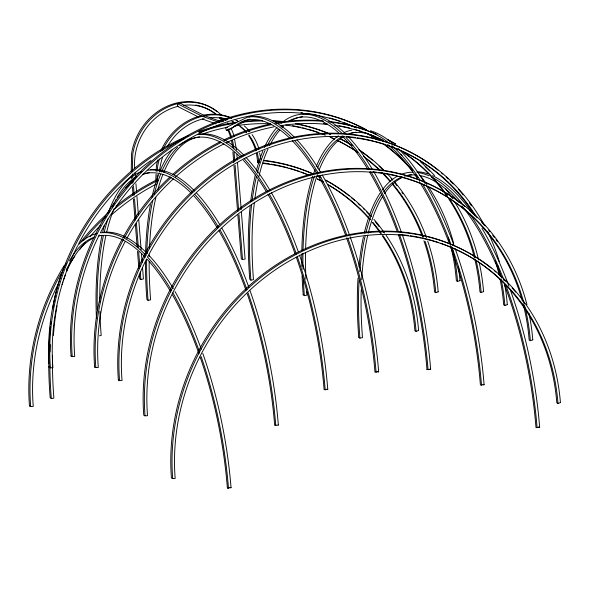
<?xml version="1.0" encoding="UTF-8"?>
<svg xmlns="http://www.w3.org/2000/svg" width="590" height="590" viewBox="0 0 590 590"><rect width="100%" height="100%" fill="white"/><g stroke="black" fill="none" stroke-linecap="round" stroke-linejoin="round"><path stroke-width="0.89" d="M155.775 180.496L156.055 174.161M156.18 171.447L156.416 166.011A57.555 50.88 -63.1 0 1 157.714 160.015M157.242 174.758L157.102 182.944M157.397 171.137L157.604 166.616A57.555 50.88 -63.1 0 1 159.381 158.909M259.217 160.259L258.759 163.024L257.579 162.42L257.808 161.041M250.381 119.261A211.294 81.228 78.9 0 0 231.619 128.664L226.354 130.471L225.705 127.742L248.169 116.864M249.135 117.137L250.743 116.363M226.354 130.471L248.685 119.652A211.294 81.228 78.9 0 1 289.314 137.78M450.686 246.119A211.294 186.816 -63.1 0 1 456.38 280.862L457.567 281.459L460.067 280.611M423.893 240.772A211.294 186.816 -63.1 0 1 434.557 292.05L435.737 292.655L438.237 291.807M474.921 259.806A211.294 186.816 -63.1 0 1 479.958 291.866L481.138 292.463L483.638 291.615M382.261 235.727A211.294 186.816 -63.1 0 1 414.895 330.784L416.075 331.388L418.575 330.533M500.062 279.144A211.294 186.816 -63.1 0 1 503.69 304.875L504.87 305.473L507.371 304.624M523.013 303.562A211.294 186.816 -63.1 0 1 529.171 340.083L530.351 340.681L532.851 339.833M447.264 245.713A211.294 186.816 -63.1 0 1 556.82 402.83L558 403.427L560.5 402.579M198.41 116.968L177.583 106.392L177.369 103.663L179.935 103.162L204.737 115.751L221.781 121.872M177.369 103.663L202.164 116.252L204.737 115.751M225.705 127.742L227.423 127.41M139.314 274.284L139.675 278.871L140.855 279.468L143.429 278.967L142.566 267.978M237.873 214.996L241.332 258.951L242.512 259.548L245.086 259.047L241.406 212.267M145.45 262.159A214.008 82.268 78.9 0 0 146.881 299.41L148.038 300.34L150.605 299.831A211.294 81.228 78.9 0 1 149.174 261.908M250.16 206.153A214.008 82.268 78.9 0 0 249.747 279.254L250.905 280.176L253.471 279.675A211.294 81.228 78.9 0 1 254.32 203.078M99.467 335.798L101.185 335.467A211.294 81.228 78.9 0 1 99.894 311.181M303.157 294.712L304.344 295.656L306.918 295.148A211.294 81.228 78.9 0 1 306.638 291.394M48.741 365.881A214.008 82.268 78.9 0 0 50.157 397.682L51.315 398.604L53.889 398.102A211.294 81.228 78.9 0 1 52.503 355.741M358.727 337.192L359.915 338.136L362.489 337.635A211.294 81.228 78.9 0 1 361.235 290.029M426.968 369.554L430.671 369.288L426.968 369.554A211.294 81.228 78.9 0 0 398.279 234.525M296.328 257.284A211.294 81.228 78.9 0 1 324.102 389.71L327.804 389.444L326.668 389.208M278.384 425.08L274.675 425.346A211.294 81.228 78.9 0 0 247.21 293.791M455.229 248.796A214.008 82.268 78.9 0 1 484.088 384.746L480.415 385.034A211.294 81.228 78.9 0 0 450.163 245.698M200.217 357.297A211.294 81.228 78.9 0 1 227.379 487.982L229.097 487.65M231.088 487.716L227.379 487.982M504.457 284.786A211.294 81.228 78.9 0 1 535.978 427.514L539.688 427.249L538.552 427.005M94.562 367.024L95.75 367.622L98.301 367.481A211.294 186.816 -63.1 0 1 125.014 241.789M482.981 384.525L484.117 384.761M377.512 371.567L378.647 371.803L374.938 372.069A211.294 81.228 78.9 0 0 346.559 237.903M202.164 116.252L220.063 122.683M202.414 119.003L216.08 123.907M70.992 356.021L72.172 356.618L74.724 356.478A211.294 186.816 -63.1 0 1 99.319 234.901M118.295 380.034L119.482 380.631L122.034 380.491A211.294 186.816 -63.1 0 1 146.622 258.914M49.162 367.209L50.342 367.813L52.901 367.666A211.294 186.816 -63.1 0 1 77.489 246.096M29.5 405.942L30.68 406.547L33.239 406.399A211.294 186.816 -63.1 0 1 58.248 284.004M258.855 149.462L258.324 146.881A57.555 50.88 -63.1 0 0 252.063 134.557M259.578 152.913L261.009 159.809M234.024 136.858L233.485 134.269A57.555 50.88 -63.1 0 0 230.963 128.266M234.562 139.439L236.494 149.897M258.759 163.024L258.634 161.35A54.686 48.351 -63.1 0 0 257.373 153.245M257.587 162.493L257.447 160.753A54.686 48.351 -63.1 0 0 256.392 153.533M236.856 154.484L237.291 159.986M237.505 162.737L241.185 209.516M234.083 152.412L234.805 161.564M235.093 165.23L238.692 211.014M238.98 214.679L242.512 259.548M232.903 151.807L233.765 162.796M233.979 165.547L237.586 211.331M135.066 172.737L135.353 176.403M135.936 183.726L136.651 192.886M136.939 196.551L138.385 214.863M138.746 219.443L141.121 249.666M141.482 254.238L142.131 262.484M132.337 171.24L132.765 154.005A57.555 50.88 -63.1 0 1 169.153 106.473A57.555 50.88 -63.1 0 1 222.024 115.699M132.558 173.991L132.846 177.656M133.06 180.407L133.207 182.244M133.495 185.916L134.218 195.083M134.505 198.756L136.017 218.02M136.452 223.522L138.333 247.365M138.694 251.952L139.845 266.628M140.28 272.13L140.855 279.468M131.231 171.557L131.585 153.407A57.555 50.88 -63.1 0 1 216.855 111.517M131.592 176.145L131.806 178.895M131.953 180.724L132.167 183.475M132.455 187.148L133.104 195.401M133.392 199.073L135.051 220.166M135.412 224.753L137.146 246.768M137.507 251.355L138.879 268.782M236.207 120.301A57.555 50.88 -63.1 0 1 238.522 121.651M244.238 125.854A57.555 50.88 -63.1 0 1 249.887 131.673M162.464 150.642A57.555 50.88 -63.1 0 1 231.383 118.052M224.473 118.369A57.555 50.88 -63.1 0 1 226.169 120.485M227.733 122.698A57.555 50.88 -63.1 0 1 228.721 124.225M219.222 117.491A54.686 48.351 -63.1 0 1 222.821 121.68M227.843 129.962A54.686 48.351 -63.1 0 1 230.911 138.281M231.553 140.922A54.686 48.351 -63.1 0 1 232.534 147.234M195.511 105.035A54.686 48.351 -63.1 0 1 215.173 113.818M224.429 119.173A57.555 50.88 -63.1 0 1 225.52 120.611M219.753 117.44A54.686 48.351 -63.1 0 1 223.44 121.547M228.242 128.974A54.686 48.351 -63.1 0 1 231.848 138.016M232.534 140.634A54.686 48.351 -63.1 0 1 233.795 148.746M134.712 168.165A54.686 48.351 -63.1 0 1 178.401 106.259M183.564 105.345A54.686 48.351 -63.1 0 1 216.36 114.423M149.241 256.591A211.294 81.228 78.9 0 1 149.277 254.836M149.469 248.796A211.294 81.228 78.9 0 1 155.871 197.436M157.766 189.928A211.294 81.228 78.9 0 1 162.847 174.603M163.791 172.287A211.294 81.228 78.9 0 1 199.545 136.902M148.038 300.34A211.294 81.228 78.9 0 1 146.63 259.74M146.755 253.604A211.294 81.228 78.9 0 1 152.648 200.843M154.219 194.14A211.294 81.228 78.9 0 1 160.591 174.323M161.542 172.037A211.294 81.228 78.9 0 1 177.642 147.338M179.699 145.494A211.294 81.228 78.9 0 1 239.894 156.8M243.412 160.428A211.294 81.228 78.9 0 1 266.245 191.492M267.949 194.383A211.294 81.228 78.9 0 1 295.096 253.818M145.575 253.272A214.008 82.268 78.9 0 1 150.435 204.59M151.969 197.156A214.008 82.268 78.9 0 1 158.732 174.323M159.964 171.233A214.008 82.268 78.9 0 1 172.391 149.617M197.348 134.586A214.008 82.268 78.9 0 1 242.092 156.52M244.054 158.607A214.008 82.268 78.9 0 1 267.904 191.639M269.18 193.822A214.008 82.268 78.9 0 1 296.342 253.98M297.264 256.576A214.008 82.268 78.9 0 1 325.201 389.931M199.914 134.078A214.008 82.268 78.9 0 1 243.95 155.281M246.082 157.515A214.008 82.268 78.9 0 1 270.058 190.415M271.326 192.583A214.008 82.268 78.9 0 1 298.304 251.753M299.528 255.205A214.008 82.268 78.9 0 1 327.775 389.43M99.754 302.043A211.294 81.228 78.9 0 1 105.802 235.97M106.672 232.113A211.294 81.228 78.9 0 1 114.054 208.683M125.825 187.922A211.294 81.228 78.9 0 1 135.147 178.822M142.426 174.677A211.294 81.228 78.9 0 1 149.255 172.678M97.276 309.846A211.294 81.228 78.9 0 1 103.442 235.506M104.327 231.664A211.294 81.228 78.9 0 1 107.896 218.964M112.439 206.92A211.294 81.228 78.9 0 1 114.401 202.702M115.293 200.917A211.294 81.228 78.9 0 1 116.215 199.177M117.159 197.48A211.294 81.228 78.9 0 1 136.555 176.779M143.237 173.984A211.294 81.228 78.9 0 1 191.182 193.137M193.992 196.057A211.294 81.228 78.9 0 1 217.673 228.559M218.956 230.749A211.294 81.228 78.9 0 1 245.986 290.31M96.428 318.076A214.008 82.268 78.9 0 1 101.922 235.676M102.763 231.833A214.008 82.268 78.9 0 1 104.386 225.314M108.132 213.174A214.008 82.268 78.9 0 1 141.806 171.55M147.92 170.215A214.008 82.268 78.9 0 1 192.665 192.148M194.634 194.235A214.008 82.268 78.9 0 1 218.484 227.268M220.181 230.189A214.008 82.268 78.9 0 1 246.922 289.609M248.139 293.075A214.008 82.268 78.9 0 1 275.781 425.567M150.494 169.714A214.008 82.268 78.9 0 1 194.523 190.909M196.662 193.144A214.008 82.268 78.9 0 1 219.782 224.62M221.906 228.219A214.008 82.268 78.9 0 1 248.877 287.389M250.108 290.833A214.008 82.268 78.9 0 1 278.347 425.058M292.146 140.582A211.294 81.228 78.9 0 1 317.081 173.851M318.364 176.012A211.294 81.228 78.9 0 1 345.629 235.314M248.191 116.968A214.015 82.276 78.9 0 1 292.212 138.112M294.889 140.936A214.015 82.276 78.9 0 1 318.334 173.231M319.603 175.4A214.015 82.276 78.9 0 1 346.596 234.577M347.82 238.021A214.015 82.276 78.9 0 1 376.088 372.32M250.757 116.459A214.015 82.276 78.9 0 1 294.071 136.887M296.918 139.845A214.015 82.276 78.9 0 1 320.901 172.73M322.177 174.898A214.015 82.276 78.9 0 1 349.162 234.068M350.091 236.656A214.015 82.276 78.9 0 1 378.662 371.811M361.685 279.808A211.294 81.228 78.9 0 1 367.754 235.233M368.204 233.323A211.294 81.228 78.9 0 1 382.497 196.706M384.51 193.631A211.294 81.228 78.9 0 1 402.896 177.207M406.259 175.909A211.294 81.228 78.9 0 1 411.429 174.706M359.915 338.136A211.294 81.228 78.9 0 1 359.118 280.309M359.73 271.725A211.294 81.228 78.9 0 1 365.181 235.742M365.866 232.88A211.294 81.228 78.9 0 1 381.428 194.877M383.493 191.964A211.294 81.228 78.9 0 1 401.997 177.015M404.541 176.152A211.294 81.228 78.9 0 1 415.729 174.965M419.269 175.392A211.294 81.228 78.9 0 1 459.153 202.547M461.918 205.866A211.294 81.228 78.9 0 1 501.876 278.111M358.764 337.207A214.008 82.268 78.9 0 1 358.019 278.17M358.897 266.872A214.008 82.268 78.9 0 1 363.433 236.87M364.288 233.05A214.008 82.268 78.9 0 1 380.049 193.21M382.121 190.201A214.008 82.268 78.9 0 1 397.203 176.292M401.399 174.33A214.008 82.268 78.9 0 1 412.668 172.169M417.093 172.42A214.008 82.268 78.9 0 1 428.989 175.776M431.755 177.089A214.008 82.268 78.9 0 1 461.941 203.366M469.551 213.462A214.008 82.268 78.9 0 1 504.14 280.752M506.368 286.644A214.008 82.268 78.9 0 1 537.084 427.735M416.997 171.697A214.008 82.268 78.9 0 1 427.868 173.829M432.485 175.687A214.008 82.268 78.9 0 1 471.587 212.201M481.942 228.212A214.008 82.268 78.9 0 1 508.934 286.135M510.8 291.276A214.008 82.268 78.9 0 1 539.651 427.226M254.895 198.594A211.294 81.228 78.9 0 1 258.088 180.186M258.958 176.322A211.294 81.228 78.9 0 1 267.956 149.167M269.704 145.509A211.294 81.228 78.9 0 1 279.734 130.184M281.954 127.787A211.294 81.228 78.9 0 1 283.65 126.142M289.801 121.429A211.294 81.228 78.9 0 1 302.412 116.746M250.905 280.176A211.294 81.228 78.9 0 1 251.642 204.494M252.085 200.88A211.294 81.228 78.9 0 1 256.392 176.823M257.321 173.047A211.294 81.228 78.9 0 1 265.058 150.398M267.137 146.01A211.294 81.228 78.9 0 1 278.266 129.461M281.076 126.651A211.294 81.228 78.9 0 1 282.566 125.338M288.031 121.452A211.294 81.228 78.9 0 1 320.215 120.493M322.951 121.783A211.294 81.228 78.9 0 1 338.498 132.647M342.053 135.951A211.294 81.228 78.9 0 1 368.064 169.618M369.539 172.051A211.294 81.228 78.9 0 1 397.026 231.081M250.669 201.618A214.008 82.268 78.9 0 1 255.278 175.097M256.193 171.358A214.008 82.268 78.9 0 1 262.83 151.077M264.431 147.389A214.008 82.268 78.9 0 1 276.917 127.528M281.076 123.391A214.008 82.268 78.9 0 1 342.097 133.48M346.374 137.861A214.008 82.268 78.9 0 1 369.502 169.337M370.778 171.476A214.008 82.268 78.9 0 1 398.287 231.243M399.519 234.687A214.008 82.268 78.9 0 1 428.067 369.775M302.788 113.922A214.008 82.268 78.9 0 1 345.386 133.679M348.948 137.359A214.008 82.268 78.9 0 1 372.076 168.836M373.772 171.697A214.008 82.268 78.9 0 1 401.171 231.597M402.092 234.178A214.008 82.268 78.9 0 1 430.641 369.274M305.93 279.218A211.294 81.228 78.9 0 1 305.539 252.793M305.613 249.282A211.294 81.228 78.9 0 1 317.346 174.765M319.161 169.92A211.294 81.228 78.9 0 1 344.051 136.423M350.689 133.428A211.294 81.228 78.9 0 1 355.858 132.226M304.344 295.656A211.294 81.228 78.9 0 1 303.356 279.726M303.017 269.527A211.294 81.228 78.9 0 1 302.965 253.294M303.039 249.791A211.294 81.228 78.9 0 1 314.485 176.1M317.531 168.113A211.294 81.228 78.9 0 1 343.1 136.032M348.97 133.665A211.294 81.228 78.9 0 1 374.576 136.379M376.398 137.264A211.294 81.228 78.9 0 1 382.696 140.951M387.667 144.55A211.294 81.228 78.9 0 1 417.27 178.409M419.409 181.713A211.294 81.228 78.9 0 1 448.887 242.306M303.194 294.727A214.008 82.268 78.9 0 1 302.087 275.891M301.822 266.599A214.008 82.268 78.9 0 1 301.792 253.892M301.851 250.344A214.008 82.268 78.9 0 1 312.73 176.189M313.865 172.855A214.008 82.268 78.9 0 1 315.045 169.64M316.277 166.55A214.008 82.268 78.9 0 1 338.394 135.818M344.132 132.558A214.008 82.268 78.9 0 1 351.898 130.161M373.418 133.296A214.008 82.268 78.9 0 1 387.608 141.991M391.937 145.612A214.008 82.268 78.9 0 1 420.353 180.592M422.949 184.81A214.008 82.268 78.9 0 1 450.797 244.157M451.733 246.716A214.008 82.268 78.9 0 1 481.514 385.248M370.454 130.766A214.008 82.268 78.9 0 1 392.343 143.245M398.11 148.459A214.008 82.268 78.9 0 1 425.007 183.453M426.791 186.455A214.008 82.268 78.9 0 1 453.99 245.359M367.172 133.414A211.294 186.816 -63.1 0 1 378.271 140.155M385.093 144.926A211.294 186.816 -63.1 0 1 412.602 170.385M452.095 247.616A211.294 186.816 -63.1 0 1 457.567 281.459M100.58 232.431A211.294 186.816 -63.1 0 1 356.449 127.964M366.796 133.266A211.294 186.816 -63.1 0 1 376.317 139.048M384.65 144.875A211.294 186.816 -63.1 0 1 412.624 171.189M415.567 174.758A211.294 186.816 -63.1 0 1 417.853 177.656M448.238 237.305A211.294 186.816 -63.1 0 1 449.75 242.571M300.878 112.66A211.294 186.816 -63.1 0 1 302.692 112.852M329.655 117.978A211.294 186.816 -63.1 0 1 340.076 121.223M344.317 122.764A211.294 186.816 -63.1 0 1 354.428 126.975M400.713 154.263A214.008 189.213 -63.1 0 1 402.048 155.502M421.105 176.558A214.008 189.213 -63.1 0 1 426.99 184.685M428.495 186.934A214.008 189.213 -63.1 0 1 453.703 243.626M458.452 266.945A214.008 189.213 -63.1 0 1 459.994 280.626M72.245 356.603A214.008 189.213 -63.1 0 1 163.585 152.994A214.008 189.213 -63.1 0 1 366.515 129.925M423.738 181.115A214.008 189.213 -63.1 0 1 424.785 182.605M71.066 356.006A214.008 189.213 -63.1 0 1 162.803 152.08A214.008 189.213 -63.1 0 1 366.139 129.763M558 403.427A211.294 186.816 -63.1 0 0 350.6 237.858A211.294 186.816 -63.1 0 0 175.164 478.446L172.605 478.586L171.424 477.989A214.008 189.213 -63.1 0 1 276.386 264.704A214.008 189.213 -63.1 0 1 491.064 268.007M399.504 234.466A211.294 186.816 -63.1 0 1 408.568 235.491M410.382 235.757A211.294 186.816 -63.1 0 1 421.201 237.755M422.993 238.154A211.294 186.816 -63.1 0 1 438.798 242.608M440.516 243.198A211.294 186.816 -63.1 0 1 446.431 245.381M172.678 478.579A214.008 189.213 -63.1 0 1 350.386 235.204A214.008 189.213 -63.1 0 1 560.426 402.594M494.531 270.854A214.008 189.213 -63.1 0 1 495.902 272.019M498.624 274.416A214.008 189.213 -63.1 0 1 501.301 276.872M503.934 279.394A214.008 189.213 -63.1 0 1 506.522 281.983M512.157 288.016A214.008 189.213 -63.1 0 1 515.763 292.19M522.017 300.126A214.008 189.213 -63.1 0 1 524.702 303.828M402.616 151.674A211.294 186.816 -63.1 0 1 433.104 177.944M434.343 179.308A211.294 186.816 -63.1 0 1 447.5 195.946M450 199.627A211.294 186.816 -63.1 0 1 475.444 257.727M476.108 260.411A211.294 186.816 -63.1 0 1 481.138 292.463M126.776 238.53A211.294 186.816 -63.1 0 1 173.43 178.807M175.436 176.985A211.294 186.816 -63.1 0 1 223.935 143.916M226.383 142.714A211.294 186.816 -63.1 0 1 273.738 126.887M280.073 125.759A211.294 186.816 -63.1 0 1 327.45 124.453M334.707 125.39A211.294 186.816 -63.1 0 1 383.352 140.56M403.73 152.64A211.294 186.816 -63.1 0 1 446.32 195.349M448.82 199.022A211.294 186.816 -63.1 0 1 474.485 258.014M323.549 123.583A211.294 186.816 -63.1 0 1 327.177 123.952M338.948 125.7A211.294 186.816 -63.1 0 1 349.693 128.045M354.111 129.225A211.294 186.816 -63.1 0 1 361.943 131.644M363.654 132.226A211.294 186.816 -63.1 0 1 367.054 133.451M370.409 134.741A211.294 186.816 -63.1 0 1 382.999 140.368M387.645 139.638A214.008 189.213 -63.1 0 1 395.72 144.093M420.227 161.653A214.008 189.213 -63.1 0 1 434.631 175.606M445.789 189.021A214.008 189.213 -63.1 0 1 452.567 198.697M454.529 201.751A214.008 189.213 -63.1 0 1 478.601 259.925M479.213 262.602A214.008 189.213 -63.1 0 1 483.564 291.63M95.816 367.607A214.008 189.213 -63.1 0 1 123.583 239.334M124.46 237.711A214.008 189.213 -63.1 0 1 171.366 177.347M174.028 174.92A214.008 189.213 -63.1 0 1 221.486 142.286M224.724 140.678A214.008 189.213 -63.1 0 1 271.769 124.593M276.223 123.73A214.008 189.213 -63.1 0 1 323.386 121.341M329.781 121.975A214.008 189.213 -63.1 0 1 376.863 134.549M387.276 139.461A214.008 189.213 -63.1 0 1 395.329 143.967M425.102 166.528A214.008 189.213 -63.1 0 1 429.66 171.012M94.636 367.01A214.008 189.213 -63.1 0 1 122.403 238.729M123.281 237.106A214.008 189.213 -63.1 0 1 170.185 176.749M172.848 174.323A214.008 189.213 -63.1 0 1 220.299 141.689M223.544 140.073A214.008 189.213 -63.1 0 1 270.581 123.989M275.043 123.126A214.008 189.213 -63.1 0 1 323.091 120.817M328.601 121.378A214.008 189.213 -63.1 0 1 375.683 133.945M53.402 335.481A211.294 81.228 78.9 0 1 57.068 305.834M62.083 284.594A211.294 81.228 78.9 0 1 62.894 281.961M63.455 280.235A211.294 81.228 78.9 0 1 65.512 274.453M66.751 271.319A211.294 81.228 78.9 0 1 93.463 238.065M98.508 236.118A211.294 81.228 78.9 0 1 101.959 235.314M51.315 398.604A211.294 81.228 78.9 0 1 49.892 366.995M50.032 351.869A211.294 81.228 78.9 0 1 50.305 344.649M69.391 260.964A211.294 81.228 78.9 0 1 94.238 237.173M101.126 235.565A211.294 81.228 78.9 0 1 145.295 257.218M147.242 259.29A211.294 81.228 78.9 0 1 170.805 291.925M172.509 294.867A211.294 81.228 78.9 0 1 199 353.816M48.734 364.06A214.008 82.268 78.9 0 1 50.386 326.418M50.578 324.581A214.008 82.268 78.9 0 1 50.873 321.845M52.694 308.673A214.008 82.268 78.9 0 1 66.161 263.022M77.887 245.344A214.008 82.268 78.9 0 1 97.114 233.463M100.624 232.858A214.008 82.268 78.9 0 1 146.077 255.536M147.33 256.879A214.008 82.268 78.9 0 1 171.609 290.634M172.877 292.832A214.008 82.268 78.9 0 1 199.627 352.245M201.146 356.581A214.008 82.268 78.9 0 1 228.478 488.203M103.198 232.349A214.008 82.268 78.9 0 1 147.227 253.545M149.359 255.787A214.008 82.268 78.9 0 1 173.335 288.687M175.031 291.585A214.008 82.268 78.9 0 1 201.271 349.169M202.812 353.469A214.008 82.268 78.9 0 1 231.051 487.701M363.263 156.121A211.294 186.816 -63.1 0 1 379.326 169.588M382.615 172.796A211.294 186.816 -63.1 0 1 390.779 181.58M392.579 183.689A211.294 186.816 -63.1 0 1 423.524 237.069M425.08 241.369A211.294 186.816 -63.1 0 1 435.737 292.655M78.75 243.618A211.294 186.816 -63.1 0 1 150.922 160.546M203.056 133.856A211.294 186.816 -63.1 0 1 227.467 127.248M234.673 125.95A211.294 186.816 -63.1 0 1 270.345 123.782M285.678 125.073A211.294 186.816 -63.1 0 1 325.348 135.206M330.415 137.278A211.294 186.816 -63.1 0 1 334.619 139.159M337.119 140.339A211.294 186.816 -63.1 0 1 357.216 151.866M364.296 157.176A211.294 186.816 -63.1 0 1 378.146 168.991M381.428 172.199A211.294 186.816 -63.1 0 1 390.197 181.683M392.571 184.515A211.294 186.816 -63.1 0 1 422.661 237.328M292.64 125.722A211.294 186.816 -63.1 0 1 300.73 127.374M302.515 127.794A211.294 186.816 -63.1 0 1 306.062 128.694M307.832 129.166A211.294 186.816 -63.1 0 1 318.253 132.418M330.076 137.042A211.294 186.816 -63.1 0 1 334.272 138.945M337.598 140.553A211.294 186.816 -63.1 0 1 357.562 152.301M358.897 149.69A214.008 189.213 -63.1 0 1 384.156 170.503M387.35 173.785A214.008 189.213 -63.1 0 1 392.896 179.913M394.68 182.015A214.008 189.213 -63.1 0 1 426.474 237.608M427.698 241.067A214.008 189.213 -63.1 0 1 438.164 291.821M50.416 367.799A214.008 189.213 -63.1 0 1 184.36 138.495M199.007 132.529A214.008 189.213 -63.1 0 1 234.429 123.303M240.786 122.388A214.008 189.213 -63.1 0 1 262.697 120.95M273.524 121.223A214.008 189.213 -63.1 0 1 284.38 122.167M295.384 123.834A214.008 189.213 -63.1 0 1 330.621 134.38M335.636 136.6A214.008 189.213 -63.1 0 1 337.296 137.374M340.6 138.989A214.008 189.213 -63.1 0 1 352.687 145.708M341.057 139.225A214.008 189.213 -63.1 0 1 351.507 145.111M359.996 150.649A214.008 189.213 -63.1 0 1 372.268 160.074M379.038 166.092A214.008 189.213 -63.1 0 1 382.969 169.905M391.111 178.615A214.008 189.213 -63.1 0 1 392.313 180.009M394.673 182.834A214.008 189.213 -63.1 0 1 396.967 185.703M401.908 192.311A214.008 189.213 -63.1 0 1 402.963 193.8M49.236 367.194A214.008 189.213 -63.1 0 1 188.299 135.663M198.705 131.614A214.008 189.213 -63.1 0 1 235.97 122.285M242.343 121.466A214.008 189.213 -63.1 0 1 261.51 120.353M272.344 120.626A214.008 189.213 -63.1 0 1 284.115 121.68M297.847 123.944A214.008 189.213 -63.1 0 1 330.275 134.137M328.106 184.714A211.294 186.816 -63.1 0 1 370.505 219.62M372.917 222.423A211.294 186.816 -63.1 0 1 381.383 233.367M382.947 235.594A211.294 186.816 -63.1 0 1 416.075 331.388M66.331 269.416A211.294 186.816 -63.1 0 1 74.834 256.274M79.621 249.622A211.294 186.816 -63.1 0 1 85.233 242.409M89.938 236.774A211.294 186.816 -63.1 0 1 100.514 225.314M112.395 214.111A211.294 186.816 -63.1 0 1 156.453 184.058M263.295 163.474A211.294 186.816 -63.1 0 1 309.912 175.658M317.457 179.072A211.294 186.816 -63.1 0 1 323.239 182.008M328.527 185.046A211.294 186.816 -63.1 0 1 369.93 219.716M372.327 222.533A211.294 186.816 -63.1 0 1 380.727 233.515M257.579 162.42A211.294 186.816 -63.1 0 1 259.394 162.589M263.022 162.98A211.294 186.816 -63.1 0 1 269.365 163.85M271.171 164.145A211.294 186.816 -63.1 0 1 287.286 167.663M289.048 168.15A211.294 186.816 -63.1 0 1 299.447 171.447M301.143 172.059A211.294 186.816 -63.1 0 1 304.506 173.335M305.34 173.667A211.294 186.816 -63.1 0 1 308.732 175.053M317.11 178.881A211.294 186.816 -63.1 0 1 322.87 181.845M325.864 180.23A213.956 189.169 -63.1 0 1 371.486 216.501M373.905 219.274A213.956 189.169 -63.1 0 1 384.562 233.065M386.089 235.292A213.956 189.169 -63.1 0 1 418.612 330.533M263.804 160.775A213.956 189.169 -63.1 0 1 313.497 174.146M317.663 176.056A213.956 189.169 -63.1 0 1 320.967 177.671M325.496 180.075A213.956 189.169 -63.1 0 1 349.184 195.895M351.279 197.591A213.956 189.169 -63.1 0 1 354.715 200.497M358.101 203.52A213.956 189.169 -63.1 0 1 360.099 205.386M363.374 208.565A213.956 189.169 -63.1 0 1 364.657 209.87M366.567 211.847A213.956 189.169 -63.1 0 1 369.687 215.217M375.078 221.493A213.956 189.169 -63.1 0 1 379.068 226.545M382.32 230.97A213.956 189.169 -63.1 0 1 383.375 232.467M264.46 160.392A213.956 189.169 -63.1 0 1 313.15 173.917M317.309 175.85A213.956 189.169 -63.1 0 1 319.78 177.066M29.471 405.95A213.956 189.169 -63.1 0 1 64.163 265.603M80.919 241.694A213.956 189.169 -63.1 0 1 109.77 211.419M116.016 206.139A213.956 189.169 -63.1 0 1 156.033 180.193M30.651 406.547A213.956 189.169 -63.1 0 1 61.581 272.558M83.824 240.16A213.956 189.169 -63.1 0 1 106.274 216.228M115.065 208.506A213.956 189.169 -63.1 0 1 158.024 180.393M240.012 126.43A54.686 48.351 -63.1 0 1 246.517 132.839M248.744 135.774A54.686 48.351 -63.1 0 1 255.743 150.885M219.451 117.499A54.686 48.351 -63.1 0 1 225.682 118.9M232.386 121.555A54.686 48.351 -63.1 0 1 234.783 122.853M235.801 120.139A57.555 50.88 -63.1 0 1 238.094 121.525M247.527 129.689A57.555 50.88 -63.1 0 1 249.268 131.777M160.576 151.652A57.555 50.88 -63.1 0 1 201.013 115.714M203.55 115.146A57.555 50.88 -63.1 0 1 231.833 118.133M239.761 125.936A54.686 48.351 -63.1 0 1 246.495 132.042M248.847 134.889A54.686 48.351 -63.1 0 1 256.687 150.62M159.536 172.066A54.686 48.351 -63.1 0 1 162.538 157.353M167.265 146.763A54.686 48.351 -63.1 0 1 204.096 118.678M210.143 117.771A54.686 48.351 -63.1 0 1 227.733 119.77M231.929 121.385A54.686 48.351 -63.1 0 1 235.174 123M147.891 256.444A211.294 186.816 -63.1 0 1 477.103 217.931M497.753 265.419A211.294 186.816 -63.1 0 1 500.261 275.22M501.242 279.741A211.294 186.816 -63.1 0 1 504.87 305.473M394.142 147.751A211.294 186.816 -63.1 0 1 474.972 215.8M495.283 260.448A211.294 186.816 -63.1 0 1 498.867 273.716M346.374 136.511A211.294 186.816 -63.1 0 1 355.445 137.536M357.252 137.802A211.294 186.816 -63.1 0 1 373.426 141.054M375.203 141.512A211.294 186.816 -63.1 0 1 385.676 144.653M387.387 145.236A211.294 186.816 -63.1 0 1 393.301 147.426M119.549 380.616A214.008 189.213 -63.1 0 1 257.712 149.469A214.008 189.213 -63.1 0 1 484.25 225.07M487.628 231.649A214.008 189.213 -63.1 0 1 499.288 261.547M504.738 284.601A214.008 189.213 -63.1 0 1 507.297 304.639M441.401 172.9A214.008 189.213 -63.1 0 1 442.78 174.065M446.165 177.066A214.008 189.213 -63.1 0 1 448.171 178.918M450.155 180.805A214.008 189.213 -63.1 0 1 453.393 184.028M458.423 189.375A214.008 189.213 -63.1 0 1 463.224 194.943M469.434 202.908A214.008 189.213 -63.1 0 1 471.572 205.873M118.369 380.019A214.008 189.213 -63.1 0 1 223.263 166.749A214.008 189.213 -63.1 0 1 437.935 170.053M523.234 300.627A211.294 186.816 -63.1 0 0 303.695 179.935A211.294 186.816 -63.1 0 0 147.515 415.699L144.956 415.839L143.776 415.242A214.008 189.213 -63.1 0 1 249.555 201.426A214.008 189.213 -63.1 0 1 464.809 206.382M524.429 305.052A211.294 186.816 -63.1 0 1 530.351 340.681M420.464 183.298A211.294 186.816 -63.1 0 1 521.803 299.152M372.762 171.801A211.294 186.816 -63.1 0 1 376.391 172.169M378.205 172.383A211.294 186.816 -63.1 0 1 381.826 172.877M383.64 173.15A211.294 186.816 -63.1 0 1 397.129 175.827M398.906 176.263A211.294 186.816 -63.1 0 1 419.615 182.959M145.029 415.825A214.008 189.213 -63.1 0 1 305.849 176.565A214.008 189.213 -63.1 0 1 526.944 304.61M529.009 313.504A214.008 189.213 -63.1 0 1 532.777 339.847M469.618 210.46A214.008 189.213 -63.1 0 1 475.636 216.014M481.411 221.877A214.008 189.213 -63.1 0 1 485.12 225.955M488.704 230.152A214.008 189.213 -63.1 0 1 489.87 231.575M492.709 235.181A214.008 189.213 -63.1 0 1 494.368 237.379M495.991 239.592A214.008 189.213 -63.1 0 1 497.577 241.834"/></g></svg>
